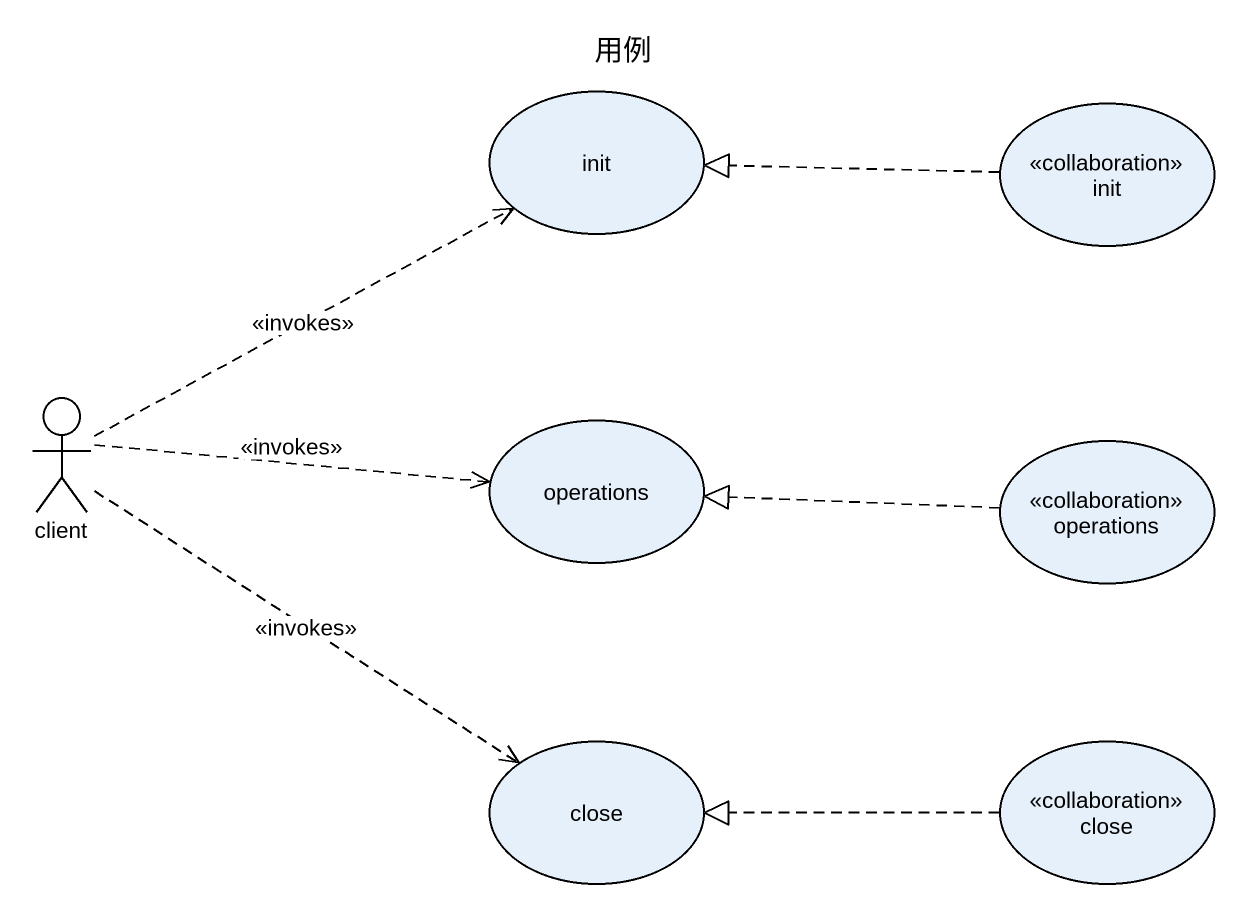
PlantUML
@startuml
title 用例
usecase init
usecase "init" as init_2 <<collaboration>>
actor client
usecase operations
usecase "operations" as operations_2 <<collaboration>>
usecase close
usecase "close" as close_2 <<collaboration>>
init_2 .left.|> init
client .up.> init : <<invokes>>
client .right.> operations : <<invokes>>
client ..> close : <<invokes>>
operations_2 .left.|> operations
close_2 .left.|> close
@enduml
